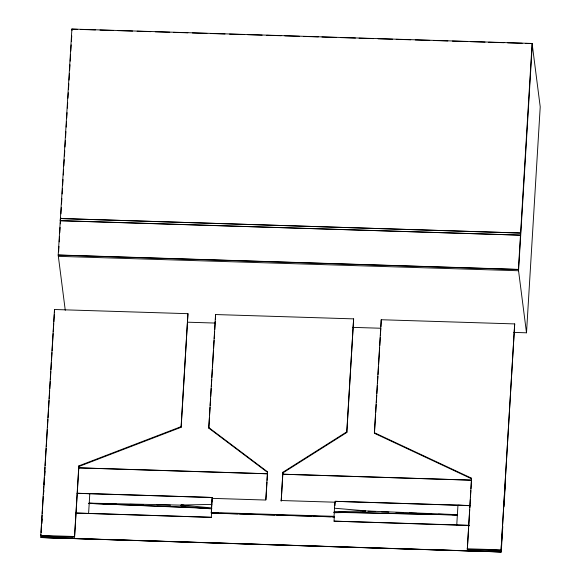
<?xml version="1.0" encoding="UTF-8"?>
<svg xmlns="http://www.w3.org/2000/svg" width="581" height="581" viewBox="0 0 581 581"><rect width="100%" height="100%" fill="white"/><g stroke="black" fill="none" stroke-linecap="round" stroke-linejoin="round"><path stroke-width="0.87" d="M40.779 535.442L54.498 309.506L187.953 313.682L181.17 427.26L78.893 466.499L74.6 537.105L40.859 536.052L40.779 535.442L74.528 536.503L74.6 537.105M40.859 536.052L40.968 534.244M41.077 532.436L41.512 525.209M41.621 523.401L42.115 515.267M42.224 513.459L43.27 496.29M43.379 494.482L43.873 486.348M43.982 484.539L44.425 477.306M44.534 475.498L45.027 467.364M45.136 465.563L46.182 448.387M46.291 446.578L47.33 429.41M47.439 427.601L47.932 419.467M48.049 417.659L48.543 409.525M48.651 407.717L49.087 400.491M49.196 398.682L49.69 390.548M49.799 388.74L50.242 381.514M50.351 379.705L50.845 371.571M50.954 369.763L51.397 362.529M51.506 360.721L51.999 352.587M52.108 350.786L53.147 333.61M53.256 331.802L53.75 323.668M53.866 321.867L54.302 314.633M54.411 312.825L54.498 309.506M60.25 220.649L520.46 235.152L60.257 220.744L60.373 218.529L520.583 233.032L60.373 218.529M502.79 526.531L501.243 551.95L41.048 537.541L41.135 535.638M41.367 532.283L41.556 528.623M41.897 523.517L42.144 518.986M42.464 513.727L42.587 512.122M43.778 492.267L43.88 490.451M44.207 485.251L44.461 480.807M44.802 475.701L45.049 471.169M71.899 29.05L58.194 255.124L518.397 269.526L532.102 43.459L71.899 29.05L72.073 30.401M58.63 251.82L58.957 246.395M59.233 241.878L59.56 236.452M59.778 232.843L60.112 227.418M60.33 223.801L60.714 217.476M60.932 213.859L61.317 207.533M61.535 203.924L61.869 198.499M62.138 193.981L62.472 188.556M62.69 184.94L63.017 179.522M63.293 174.997L63.619 169.579M63.845 165.963L64.23 159.637M64.447 156.02L64.774 150.602M64.992 146.986L65.377 140.66M65.595 137.043L65.929 131.618M66.205 127.101L66.532 121.676M66.75 118.066L67.076 112.641M67.352 108.124L67.686 102.699M67.955 98.182L68.289 92.757M68.507 89.147L68.834 83.722M69.059 80.105L69.437 73.78M69.662 70.163L69.989 64.745M70.207 61.128L70.591 54.803M70.809 51.186L71.194 44.86M71.419 41.244L71.746 35.826M74.528 536.503L78.813 465.897L181.098 426.65L187.953 313.682M181.083 505.049L211.644 507.917L211.774 508.891L181.192 506.305L181.083 505.049L211.862 504.388M267.093 480.356L267.572 472.411L208.782 428.124L215.566 314.546L353.626 318.875L346.842 432.446L282.911 472.89L281.197 501.134L282.831 472.28L346.77 431.843L353.626 318.875M208.782 428.124L209.443 417.281M209.552 415.473L210.046 407.339M210.155 405.531L210.598 398.305M210.707 396.496L211.201 388.362M211.31 386.554L211.745 379.32M211.862 377.519L212.355 369.385M212.464 367.577L213.503 350.401M213.612 348.593L214.106 340.459M214.222 338.658L214.658 331.424M214.767 329.616L215.26 321.482M215.369 319.673L215.566 314.546M332.485 516.807L334.293 516.923L211.31 513.096L212.087 498.36L265.778 500.045L267.492 471.801L208.71 427.514M211.31 513.096L212.087 498.36M75.966 513.081L211.317 517.315L211.564 513.016L218.783 513.248M212.261 501.781L212.508 497.489L77.338 493.254M265.909 499.769L266.396 491.824M266.497 490.059L266.984 482.121M281.117 500.524L334.809 502.202L334.031 516.937L333.952 516.327L211.23 512.486M469.404 525.485L334.039 521.157L334.286 516.858M470.399 505.557L335.23 501.33L334.976 505.564M334.583 508.23L365.159 510.815L334.365 511.759L334.489 512.732L365.267 512.072L362.697 511.57M374.382 432.707L381.238 319.739L514.693 323.915L501.054 550.461L467.306 549.401L471.518 478.192L374.382 432.707L374.454 433.31L471.59 478.795L471.518 478.192M374.513 432.409L375.609 414.333M375.718 412.525L376.212 404.391M376.321 402.582L376.764 395.356M376.873 393.548L377.367 385.414M377.476 383.605L377.911 376.379M378.02 374.571L378.514 366.437M378.63 364.628L379.669 347.46M379.778 345.651L380.272 337.517M380.381 335.709L380.824 328.476M380.933 326.667L381.238 319.739M451.953 514.751L457.363 514.977L338.817 512.159M467.306 549.401L467.414 547.592M467.523 545.784L468.569 528.587M468.678 526.771L469.724 509.573M469.833 507.765L470.327 499.616M470.436 497.808L470.879 490.567M470.988 488.752L471.481 480.61M501.054 550.461L514.693 323.915M532.269 44.81L518.55 270.746L58.354 256.337M513.822 332.412L526.502 332.804L540.221 106.868L532.102 43.459M96.431 503.604L89.14 503.146L183.865 505.187M102.75 503.734L116.294 504.025M129.839 504.315L143.384 504.606M156.921 504.889L170.465 505.179M333.516 512.297L457.312 514.955M71.921 29.181L77.353 29.355M80.977 29.464L95.473 29.922M100.005 30.059L113.593 30.488M118.117 30.633L132.613 31.083M137.145 31.229L150.733 31.65M155.265 31.795L169.754 32.245M173.378 32.362L187.874 32.812M192.405 32.957L206.901 33.407M210.518 33.524L225.014 33.974M229.546 34.119L244.042 34.569M247.666 34.686L262.154 35.143M266.686 35.281L281.182 35.739M284.806 35.848L299.302 36.305M303.827 36.443L318.323 36.901M321.947 37.01L336.443 37.467M340.974 37.605L355.463 38.063M359.087 38.172L373.583 38.629M378.115 38.767L392.611 39.225M396.227 39.341L410.723 39.791M415.255 39.936L429.751 40.387M433.375 40.503L447.864 40.953M452.396 41.098L466.892 41.549M470.516 41.665L485.012 42.115M488.636 42.231L504.032 42.711M507.656 42.827L522.152 43.277M525.776 43.393L532.116 43.59M187.692 322.201L214.868 323.051M352.565 327.364L380.649 328.243M78.834 467.836L267.26 473.733M78.842 467.894L267.267 473.791M77.164 493.305L212.508 497.489M470.588 505.623L335.23 501.33M77.179 493.4L89.801 493.705L88.595 513.473M470.603 505.717L457.959 505.23L456.753 524.999M360.14 510.706L457.327 514.672M89.205 503.451L89.096 503.698M89.154 503.429L202.101 507.881M89.053 503.393L209.283 508.411M220.591 513.299L237.738 513.836M239.539 513.894L255.785 514.403M258.487 514.49L274.733 514.998M276.534 515.049L292.78 515.565M295.482 515.645L311.728 516.153M313.529 516.211L330.676 516.749M76.14 513.023L211.317 517.315M469.201 525.326L334.039 521.157M467.226 548.791L500.975 549.851M41.048 537.541L501.243 551.95M41.033 537.454L501.236 551.856M368.085 511.287L375.304 511.585M381.615 511.846L388.827 512.144M396.046 512.442L403.258 512.74M409.569 513.001L416.788 513.299M423.999 513.597L431.211 513.894M438.43 514.192L448.35 514.599M89.176 503.727L89.125 503.146M526.502 332.804L518.375 269.395L58.18 254.986L65.268 310.305M505.535 481.344L503.967 506.61M499.522 550.41L468.838 549.452M365.159 510.815L365.267 512.072M346.77 431.843L346.842 432.446M334.809 502.202L334.888 502.812M282.831 472.28L282.911 472.89M267.492 471.801L267.572 472.411M181.098 426.65L181.17 427.26M78.813 465.897L78.893 466.499M73.068 537.062L42.391 536.096M471.089 480.117L282.664 474.212L471.097 480.175"/></g></svg>
